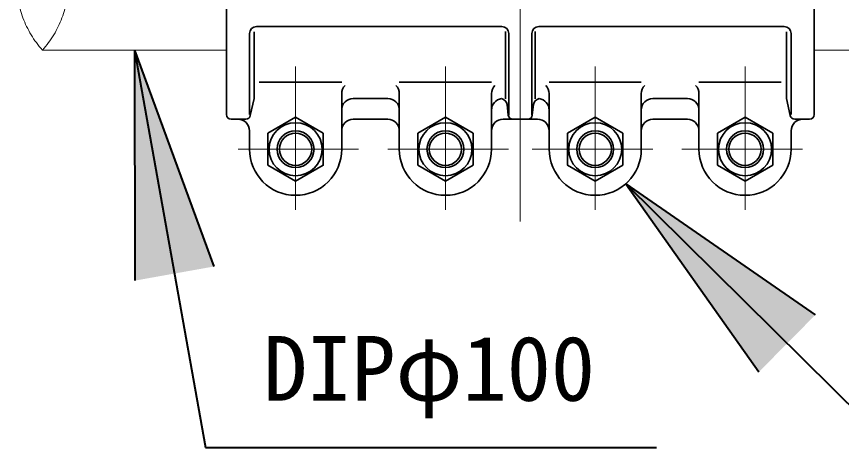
# Model space of a CAD drawing. Units: millimetres at full size, sheet at 1:20; details may follow other scales. Extents: x -5700 to 5714, y -3160 to 3160.
# Drawn here: x -1116.7 to -758.8, y 1494.1 to 1681.1 of the extents above; entities that cross this region are included whole.
import ezdxf
from ezdxf.enums import TextEntityAlignment as Align

# ---------------------------------------------------------------- set-up
doc = ezdxf.new("R2010")
doc.units = ezdxf.units.MM
doc.header["$LTSCALE"] = 20
doc.linetypes.add('DOUBLE_CHAIN2', pattern=[12.8, 9, -1, 0.6, -0.6, 0.6, -1])
for name, color, linetype, lineweight in [('0-5_TEMP01', 3, 'Continuous', 18), ('0-6_T字管', 6, 'Continuous', 35), ('0-C_寸法', 1, 'Continuous', 40), ('0-F_配水管', 4, 'DOUBLE_CHAIN2', 9)]:
    doc.layers.add(name, color=color, linetype=linetype, lineweight=lineweight)
doc.styles.add('ＭＳ ゴシック', font='')
doc.styles.get('ＭＳ ゴシック').set_extended_font_data('MS Gothic')

msp = doc.modelspace()

# ---------------------------------------------------------------- linework, layer by layer
at = {"layer": '0-5_TEMP01'}
for p, q in [((-898.13, 1592.2), (-898.13, 2056.16)), ((-898.13, 1982.86), (-898.13, 1623.03)), ((-995.62, 1597.3), (-995.62, 1659.43)), ((-930.62, 1597.3), (-930.62, 1659.43)), ((-865.62, 1597.3), (-865.62, 1659.43)), ((-800.62, 1597.3), (-800.62, 1659.43)), ((-1020.57, 1623.53), (-968.27, 1623.53)), ((-955.57, 1623.53), (-903.27, 1623.53)), ((-840.69, 1623.53), (-892.98, 1623.53)), ((-775.69, 1623.53), (-827.98, 1623.53))]:
    msp.add_line(p, q, dxfattribs=at)
at = {"layer": '0-6_T字管'}
for p, q in [((-1025.63, 1638.52), (-1025.63, 1812.53)), ((-770.62, 1638.52), (-770.62, 1812.53)), ((-906.12, 1676.77), (-1012.62, 1676.77)), ((-890.12, 1676.77), (-783.62, 1676.77)), ((-1015.62, 1638.52), (-1015.62, 1673.76)), ((-1013.63, 1645.53), (-1013.63, 1674.46)), ((-904.62, 1674.59), (-904.62, 1645.4)), ((-903.12, 1673.76), (-903.12, 1638.31)), ((-893.12, 1673.76), (-893.12, 1638.31)), ((-891.62, 1674.59), (-891.62, 1645.4)), ((-782.62, 1645.53), (-782.62, 1674.46)), ((-780.62, 1638.52), (-780.62, 1673.76)), ((-1011.37, 1652.65), (-975.63, 1652.65)), ((-950.62, 1652.65), (-910.63, 1652.65)), ((-845.62, 1652.65), (-885.63, 1652.65)), ((-784.88, 1652.65), (-820.62, 1652.65)), ((-975.63, 1623.53), (-975.63, 1647.65)), ((-950.62, 1623.53), (-950.62, 1647.65)), ((-910.63, 1623.53), (-910.63, 1647.65)), ((-885.63, 1623.53), (-885.63, 1647.65)), ((-845.62, 1623.53), (-845.62, 1647.65)), ((-820.62, 1623.53), (-820.62, 1647.65)), ((-1015.28, 1638.09), (-1013.63, 1645.53)), ((-970.62, 1645.53), (-955.62, 1645.53)), ((-825.62, 1645.53), (-840.62, 1645.53)), ((-780.97, 1638.09), (-782.62, 1645.53)), ((-903.33, 1638.31), (-903.83, 1642.86)), ((-892.93, 1638.31), (-892.43, 1642.86)), ((-1023.62, 1636.53), (-1017.23, 1636.53)), ((-1007.63, 1630.46), (-995.62, 1637.38)), ((-995.62, 1637.38), (-983.62, 1630.46)), ((-970.62, 1636.53), (-955.62, 1636.53)), ((-942.62, 1630.46), (-930.62, 1637.38)), ((-930.62, 1637.38), (-918.62, 1630.46)), ((-890.62, 1636.53), (-905.62, 1636.53)), ((-865.62, 1637.38), (-877.62, 1630.46)), ((-853.63, 1630.46), (-865.62, 1637.38)), ((-825.62, 1636.53), (-840.62, 1636.53)), ((-800.62, 1637.38), (-812.62, 1630.46)), ((-788.63, 1630.46), (-800.62, 1637.38)), ((-772.62, 1636.53), (-779.02, 1636.53)), ((-1015.62, 1623.53), (-1015.62, 1631.52)), ((-1007.63, 1616.59), (-1007.63, 1630.46)), ((-942.62, 1616.59), (-942.62, 1630.46)), ((-918.62, 1630.46), (-918.62, 1616.59)), ((-853.63, 1616.59), (-853.63, 1630.46)), ((-812.62, 1630.46), (-812.62, 1616.59)), ((-788.63, 1616.59), (-788.63, 1630.46)), ((-780.62, 1623.53), (-780.62, 1631.52)), ((-995.62, 1609.67), (-1007.63, 1616.59)), ((-930.62, 1609.67), (-942.62, 1616.59)), ((-918.62, 1616.59), (-930.62, 1609.67)), ((-865.62, 1609.67), (-853.63, 1616.59)), ((-812.62, 1616.59), (-800.62, 1609.67)), ((-800.62, 1609.67), (-788.63, 1616.59))]:
    msp.add_line(p, q, dxfattribs=at)
for points in [[(-983.62, 1630.46), (-983.62, 1616.59), (-995.62, 1609.67)], [(-877.62, 1630.46), (-877.62, 1616.59), (-865.62, 1609.67)]]:
    msp.add_lwpolyline(points, dxfattribs=at)
for centre, radius in [((-995.62, 1623.53), 11.5), ((-930.62, 1623.53), 11.5), ((-865.62, 1623.53), 11.5), ((-800.62, 1623.53), 11.5), ((-995.62, 1623.53), 8), ((-995.62, 1623.53), 7), ((-930.62, 1623.53), 8), ((-930.62, 1623.53), 7), ((-865.62, 1623.53), 8), ((-865.62, 1623.53), 7), ((-800.62, 1623.53), 8), ((-800.62, 1623.53), 7)]:
    msp.add_circle(centre, radius, dxfattribs=at)
for centre, radius, start, end in [((-1012.62, 1673.76), 3, 90, 180), ((-906.12, 1673.76), 3, 0, 90), ((-890.12, 1673.76), 3, 90, 180), ((-783.62, 1673.76), 3, 0, 90), ((-970.62, 1647.65), 5, 135, 180), ((-955.62, 1647.65), 5, 0, 45), ((-905.62, 1647.65), 5, 135, 180), ((-890.62, 1647.65), 5, 0, 45), ((-840.62, 1647.65), 5, 135, 180), ((-825.62, 1647.65), 5, 0, 45), ((-970.62, 1640.52), 5, 90, 180), ((-955.62, 1640.52), 5, 0, 90), ((-905.62, 1640.52), 5, 97.681, 180), ((-906.81, 1642.53), 3, 6.34, 80.079), ((-889.44, 1642.53), 3, 99.921, 173.66), ((-890.62, 1640.52), 5, 0, 82.319), ((-840.62, 1640.52), 5, 90, 180), ((-825.62, 1640.52), 5, 0, 90), ((-1023.62, 1638.52), 2, 180, 270), ((-1020.62, 1631.52), 5, 0, 90), ((-1017.23, 1638.52), 2, 270, 347.471), ((-970.62, 1631.52), 5, 90, 180), ((-955.62, 1631.52), 5, 0, 90), ((-905.62, 1631.52), 5, 90, 180), ((-901.34, 1638.52), 2, 186.34, 270), ((-894.92, 1638.52), 2, 270, 353.66), ((-890.62, 1631.52), 5, 0, 90), ((-840.62, 1631.52), 5, 90, 180), ((-825.62, 1631.52), 5, 0, 90), ((-779.02, 1638.52), 2, 192.529, 270), ((-775.62, 1631.52), 5, 90, 180), ((-772.62, 1638.52), 2, 270, 0), ((-995.62, 1623.53), 20, 180, 0), ((-930.62, 1623.53), 20, 180, 0), ((-865.62, 1623.53), 20, 180, 0), ((-800.62, 1623.53), 20, 180, 0)]:
    msp.add_arc(centre, radius, start, end, dxfattribs=at)
at = {"layer": '0-C_寸法'}
for p, q in [((-1065.54, 1666.53), (-1034.71, 1494.13)), ((-1065.54, 1666.53), (-1031.11, 1572.64)), ((-1065.54, 1666.53), (-1065.3, 1566.53)), ((-852.39, 1608.52), (-743.58, 1500.91)), ((-852.39, 1608.52), (-770.16, 1551.62)), ((-852.39, 1608.52), (-794.59, 1526.93)), ((-1034.71, 1494.13), (-839.09, 1494.13))]:
    msp.add_line(p, q, dxfattribs=at)
for points in [[(-1031.11, 1572.64), (-1065.3, 1566.53), (-1065.54, 1666.53)], [(-770.16, 1551.62), (-794.59, 1526.93), (-852.39, 1608.52)]]:
    msp.add_solid(points, dxfattribs=at)
at = {"layer": '0-F_配水管'}
for p, q in [((-1105.45, 1666.53), (-1025.63, 1666.53)), ((-705.48, 1666.53), (-770.62, 1666.53))]:
    msp.add_line(p, q, dxfattribs=at)
for centre, start, end in [((-1072.46, 1696.02), 138.19, 221.81), ((-1138.43, 1696.02), 318.19, 41.81)]:
    msp.add_arc(centre, 44.25, start, end, dxfattribs=at)

# ---------------------------------------------------------------- texts
at = {"layer": '0-C_寸法', "style": 'ＭＳ ゴシック'}
msp.add_text('DIPφ100', height=28.15, dxfattribs=at).set_placement((-1009.71, 1505.93), align=Align.BOTTOM_LEFT)

doc.saveas('drawing.dxf')
